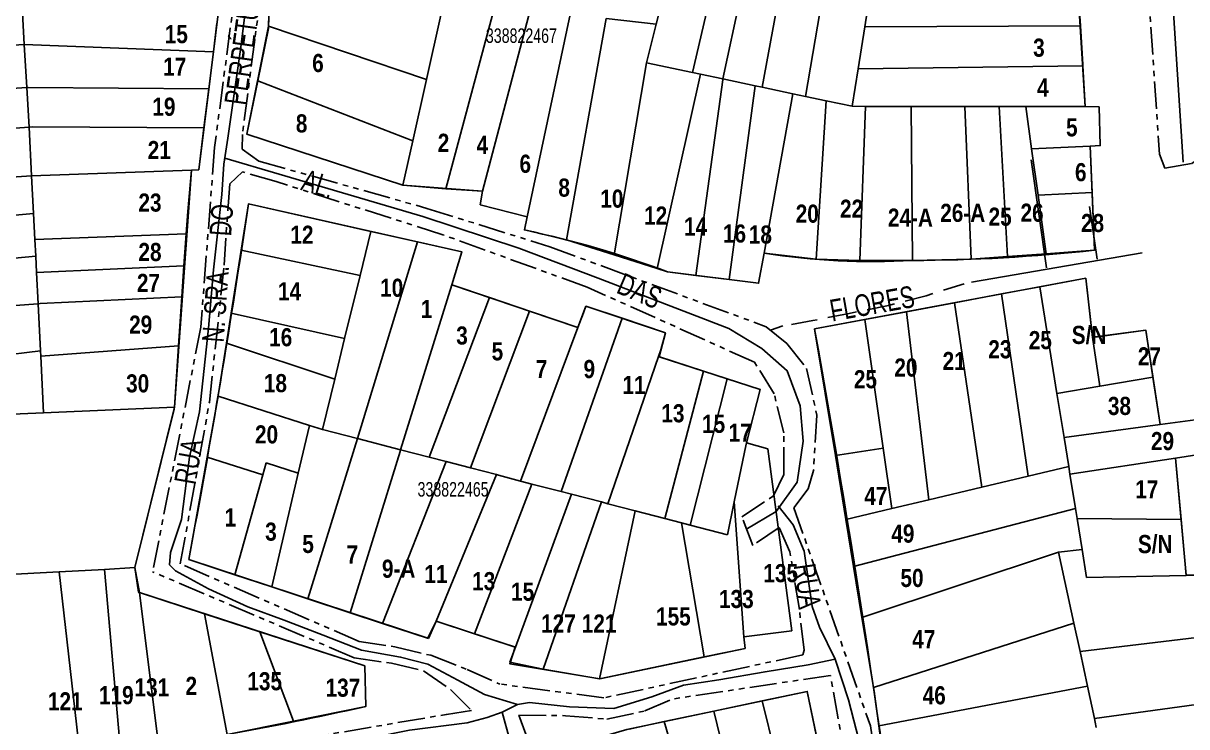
# Model space of a CAD drawing. Extents: x 204256 to 207861, y 4845615 to 4848347.
# Drawn here: x 205534.3 to 205694.7, y 4847068.6 to 4847165.6 of the extents above; entities that cross this region are included whole.
import ezdxf
from ezdxf.enums import TextEntityAlignment as Align

# ---------------------------------------------------------------- set-up
doc = ezdxf.new("R2010")
doc.units = 0
doc.header["$LTSCALE"] = 1.5
doc.header["$MEASUREMENT"] = 0
doc.linetypes.add('PHANTOMX2', pattern=[5, 2.5, -0.5, 0.5, -0.5, 0.5, -0.5])
doc.linetypes.add('TRACO_15', pattern=[3, 2, -1])
for name, color, linetype in [('CD-MALHA-LOTES', 40, 'CONTINUOUS'), ('CD_TXT_QUADRA', 7, 'CONTINUOUS'), ('RU-QUADRAS', 210, 'CONTINUOUS'), ('SV-CAMINHO-TRILHA', 20, 'CONTINUOUS'), ('SV-EIXO-RUA-N-PAV', 6, 'CONTINUOUS'), ('SV-ESTIVAS', 7, 'CONTINUOUS'), ('SV-RUA-NAO-PAV-S-GUIA-C-GUIA', 7, 'PHANTOMX2'), ('SV-TXT-RUA-N-PAV-S-GUIA-C-GUIA', 7, 'CONTINUOUS'), ('Th_NmrPort', 7, 'CONTINUOUS')]:
    doc.layers.add(name, color=color, linetype=linetype)
doc.styles.add('ARIAL', font='ARIAL.TTF')
doc.styles.get("Standard").update_dxf_attribs({"font": 'swisscbo.ttf'})

msp = doc.modelspace()

# ---------------------------------------------------------------- linework, layer by layer
at = {"layer": 'CD-MALHA-LOTES', "linetype": 'Continuous'}
for p, q in [((205621.57, 4847165.5), (205627.98, 4847190.76)), ((205632.32, 4847183.38), (205626.55, 4847158.82)), ((205630.76, 4847157.93), (205635.78, 4847181.33)), ((205646.47, 4847181.24), (205642.15, 4847155.52)), ((205636.17, 4847156.79), (205640.42, 4847180.1)), ((205568.39, 4847171.67), (205568.12, 4847165.21)), ((205651.37, 4847171.95), (205650.3, 4847165.11)), ((205680.04, 4847165.26), (205679.65, 4847171.22)), ((205534.45, 4847162.69), (205534.2, 4847167.05)), ((205589.88, 4847157.86), (205591.86, 4847166.72)), ((205592.58, 4847142.76), (205599.32, 4847167.96)), ((205604.17, 4847167.43), (205597.61, 4847142.47)), ((205609.68, 4847166.82), (205603.77, 4847138.9)), ((205560.52, 4847161.67), (205561.01, 4847165.61)), ((205568.11, 4847164.9), (205566.63, 4847157.68)), ((205568.12, 4847165.21), (205568.11, 4847164.9)), ((205568.12, 4847165.21), (205589.88, 4847157.86)), ((205614.68, 4847166.26), (205609.19, 4847135.74)), ((205614.68, 4847166.26), (205621.57, 4847165.5)), ((205621.57, 4847165.5), (205620.22, 4847160.15)), ((205650.3, 4847165.11), (205649.38, 4847159.32)), ((205650.3, 4847165.11), (205680.04, 4847165.26)), ((205680.38, 4847159.91), (205680.04, 4847165.26)), ((205507.41, 4847160.85), (205534.45, 4847162.69)), ((205534.45, 4847162.69), (205560.52, 4847161.67)), ((205534.45, 4847162.69), (205534.8, 4847156.74)), ((205559.89, 4847156.59), (205560.52, 4847161.67)), ((205615.77, 4847133.66), (205620.22, 4847160.15)), ((205620.22, 4847160.15), (205626.55, 4847158.82)), ((205627.65, 4847158.59), (205621.71, 4847131.79)), ((205626.55, 4847158.82), (205627.65, 4847158.59)), ((205627.65, 4847158.59), (205630.76, 4847157.93)), ((205648.57, 4847154.16), (205649.38, 4847159.32)), ((205649.38, 4847159.32), (205680.38, 4847159.75)), ((205680.38, 4847159.75), (205680.38, 4847159.91)), ((205680.38, 4847159.75), (205680.69, 4847154.12)), ((205566.63, 4847157.68), (205565.12, 4847150.32)), ((205566.63, 4847157.68), (205587.99, 4847149.41)), ((205587.99, 4847149.41), (205589.88, 4847157.86)), ((205630.74, 4847157.83), (205627.03, 4847130.85)), ((205630.76, 4847157.93), (205630.74, 4847157.83)), ((205635.22, 4847156.99), (205630.76, 4847157.93)), ((205631.62, 4847130.28), (205635.22, 4847156.99)), ((205635.22, 4847156.99), (205636.17, 4847156.79)), ((205507.96, 4847155.11), (205534.8, 4847156.74)), ((205534.8, 4847156.74), (205534.96, 4847156.75)), ((205535.11, 4847151.3), (205534.8, 4847156.74)), ((205534.96, 4847156.75), (205559.89, 4847156.59)), ((205559.21, 4847151.17), (205559.89, 4847156.59)), ((205636.17, 4847156.79), (205640.41, 4847155.89)), ((205640.41, 4847155.89), (205636.43, 4847133.9)), ((205642.15, 4847155.52), (205640.41, 4847155.89)), ((205644.97, 4847154.92), (205642.15, 4847155.52)), ((205644.97, 4847154.92), (205643.61, 4847133.06)), ((205644.97, 4847154.92), (205648.57, 4847154.16)), ((205650.39, 4847154.12), (205648.57, 4847154.16)), ((205649.65, 4847132.91), (205650.39, 4847154.12)), ((205656.72, 4847154.12), (205650.39, 4847154.12)), ((205656.87, 4847132.91), (205656.72, 4847154.12)), ((205656.72, 4847154.12), (205664.11, 4847154.12)), ((205664.11, 4847154.12), (205664.97, 4847133.07)), ((205668.82, 4847154.12), (205664.11, 4847154.12)), ((205670, 4847133.44), (205668.82, 4847154.12)), ((205672.51, 4847154.12), (205668.82, 4847154.12)), ((205672.51, 4847154.12), (205673.31, 4847148.29)), ((205680.69, 4847154.12), (205672.51, 4847154.12)), ((205682.61, 4847154.08), (205680.69, 4847154.12)), ((205682.77, 4847148.75), (205682.61, 4847154.08)), ((205511.07, 4847149.47), (205535.11, 4847151.3)), ((205535.11, 4847151.3), (205535.62, 4847151.34)), ((205535.11, 4847151.3), (205535.45, 4847144.56)), ((205535.62, 4847151.34), (205559.21, 4847151.17)), ((205558.49, 4847145.4), (205559.21, 4847151.17)), ((205565.12, 4847150.32), (205586.61, 4847143.27)), ((205586.61, 4847143.27), (205587.99, 4847149.41)), ((205681.39, 4847148.68), (205673.31, 4847148.29)), ((205673.31, 4847148.29), (205674.2, 4847141.89)), ((205681.39, 4847148.68), (205682.77, 4847148.75)), ((205681.65, 4847142.27), (205681.39, 4847148.68)), ((205511.52, 4847143.08), (205535.45, 4847144.56)), ((205557.48, 4847145.35), (205535.45, 4847144.56)), ((205535.71, 4847139.4), (205535.45, 4847144.56)), ((205556.97, 4847139.65), (205557.48, 4847145.35)), ((205557.48, 4847145.35), (205558.49, 4847145.4)), ((205592.58, 4847142.76), (205586.61, 4847143.27)), ((205597.61, 4847142.47), (205592.58, 4847142.76)), ((205597.61, 4847142.47), (205597.31, 4847140.59)), ((205674.2, 4847141.89), (205681.65, 4847142.27)), ((205674.2, 4847141.89), (205675.31, 4847133.83)), ((205681.98, 4847134.32), (205681.65, 4847142.27)), ((205511.94, 4847137.21), (205535.71, 4847139.4)), ((205535.71, 4847139.4), (205535.9, 4847135.79)), ((205556.76, 4847136.56), (205556.97, 4847139.65)), ((205565.34, 4847140.7), (205564.33, 4847134.31)), ((205582.22, 4847136.91), (205565.34, 4847140.7)), ((205597.31, 4847140.59), (205603.77, 4847138.9)), ((205603.77, 4847138.9), (205603.39, 4847137.11)), ((205535.9, 4847135.79), (205556.76, 4847136.56)), ((205556.46, 4847132.17), (205556.76, 4847136.56)), ((205580.73, 4847130.81), (205582.22, 4847136.91)), ((205582.22, 4847136.91), (205588.64, 4847135.46)), ((205603.39, 4847137.11), (205609.19, 4847135.74)), ((205536.02, 4847133.48), (205535.9, 4847135.79)), ((205588.64, 4847135.46), (205580.38, 4847108.34)), ((205594.78, 4847134.08), (205588.64, 4847135.46)), ((205609.19, 4847135.74), (205615.77, 4847133.66)), ((205512.35, 4847131.4), (205536.02, 4847133.48)), ((205536.02, 4847133.48), (205536.13, 4847131.23)), ((205564.33, 4847134.31), (205562.96, 4847125.64)), ((205564.33, 4847134.31), (205580.73, 4847130.81)), ((205593.39, 4847129.56), (205594.78, 4847134.08)), ((205621.71, 4847131.79), (205615.77, 4847133.66)), ((205636.43, 4847133.9), (205635.68, 4847129.77)), ((205636.43, 4847133.9), (205643.61, 4847133.06)), ((205643.61, 4847133.06), (205649.65, 4847132.91)), ((205649.65, 4847132.91), (205656.87, 4847132.91)), ((205664.97, 4847133.07), (205656.87, 4847132.91)), ((205664.97, 4847133.07), (205670, 4847133.44)), ((205670, 4847133.44), (205675.31, 4847133.83)), ((205675.31, 4847133.83), (205681.98, 4847134.32)), ((205536.13, 4847131.23), (205556.46, 4847132.17)), ((205536.13, 4847131.23), (205536.35, 4847126.93)), ((205556.17, 4847127.91), (205556.46, 4847132.17)), ((205621.71, 4847131.79), (205623.12, 4847131.34)), ((205623.12, 4847131.34), (205627.03, 4847130.85)), ((205578.6, 4847122.13), (205580.73, 4847130.81)), ((205586.32, 4847106.8), (205593.39, 4847129.56)), ((205598.56, 4847127.8), (205593.39, 4847129.56)), ((205627.03, 4847130.85), (205631.62, 4847130.28)), ((205635.68, 4847129.77), (205631.62, 4847130.28)), ((205680.77, 4847130.45), (205674.45, 4847129.27)), ((205681.72, 4847122.32), (205680.77, 4847130.45)), ((205669.14, 4847128.28), (205662.69, 4847127.07)), ((205674.45, 4847129.27), (205669.14, 4847128.28)), ((205672.85, 4847103.17), (205669.14, 4847128.28)), ((205674.45, 4847129.27), (205676.81, 4847114.55)), ((205536.35, 4847126.93), (205519.2, 4847125.64)), ((205536.64, 4847126.95), (205536.35, 4847126.93)), ((205536.68, 4847120.44), (205536.35, 4847126.93)), ((205556.17, 4847127.91), (205536.64, 4847126.95)), ((205555.71, 4847121.12), (205556.17, 4847127.91)), ((205590.26, 4847105.78), (205598.56, 4847127.8)), ((205598.56, 4847127.8), (205604.11, 4847125.92)), ((205611.86, 4847126.6), (205611.53, 4847125.66)), ((205616.86, 4847124.93), (205611.86, 4847126.6)), ((205662.69, 4847127.07), (205656.05, 4847125.83)), ((205666.47, 4847101.65), (205662.69, 4847127.07)), ((205562.96, 4847125.64), (205562.31, 4847121.52)), ((205562.96, 4847125.64), (205578.6, 4847122.13)), ((205604.11, 4847125.92), (205595.97, 4847104.29)), ((205610.77, 4847123.65), (205604.11, 4847125.92)), ((205616.86, 4847124.93), (205608.46, 4847101.04)), ((205611.53, 4847125.66), (205610.77, 4847123.65)), ((205622.83, 4847122.94), (205616.86, 4847124.93)), ((205650.3, 4847124.75), (205643.4, 4847123.46)), ((205656.05, 4847125.83), (205650.3, 4847124.75)), ((205652.85, 4847107.02), (205650.3, 4847124.75)), ((205656.05, 4847125.83), (205659.15, 4847099.91)), ((205602.85, 4847102.48), (205610.77, 4847123.65)), ((205643.4, 4847123.46), (205646.26, 4847106)), ((205689.06, 4847123.28), (205681.72, 4847122.32)), ((205690.02, 4847116.81), (205689.06, 4847123.28)), ((205577.24, 4847116.54), (205578.6, 4847122.13)), ((205622.21, 4847120.6), (205622.83, 4847122.94)), ((205681.72, 4847122.32), (205682.7, 4847115.56)), ((205513.32, 4847117.58), (205536.68, 4847120.44)), ((205536.68, 4847120.44), (205536.72, 4847119.73)), ((205536.72, 4847119.73), (205555.71, 4847121.12)), ((205555.13, 4847112.69), (205555.71, 4847121.12)), ((205562.31, 4847121.52), (205561.17, 4847114.29)), ((205562.31, 4847121.52), (205577.24, 4847116.54)), ((205621.88, 4847119.65), (205622.21, 4847120.6)), ((205537.11, 4847111.91), (205536.72, 4847119.73)), ((205621.88, 4847119.65), (205614.91, 4847099.37)), ((205628.07, 4847117.65), (205621.88, 4847119.65)), ((205628.07, 4847117.65), (205622.75, 4847097.33)), ((205631.34, 4847116.59), (205628.07, 4847117.65)), ((205682.7, 4847115.56), (205690.02, 4847116.81)), ((205691.05, 4847110.27), (205690.02, 4847116.81)), ((205575.54, 4847109.6), (205577.24, 4847116.54)), ((205626.26, 4847096.42), (205631.34, 4847116.59)), ((205635.9, 4847115.11), (205631.34, 4847116.59)), ((205676.81, 4847114.55), (205682.7, 4847115.56)), ((205561.15, 4847114.19), (205559.64, 4847105.76)), ((205561.17, 4847114.29), (205561.15, 4847114.19)), ((205561.15, 4847114.19), (205573.74, 4847110.15)), ((205633.99, 4847107.74), (205635.9, 4847115.11)), ((205676.81, 4847114.55), (205677.78, 4847108.48)), ((205513.79, 4847110.89), (205537.11, 4847111.91)), ((205537.11, 4847111.91), (205555.13, 4847112.69)), ((205549.68, 4847090.57), (205555.11, 4847112.39)), ((205555.11, 4847112.39), (205555.13, 4847112.69)), ((205691.05, 4847110.27), (205695.86, 4847110.92)), ((205572.21, 4847103.58), (205573.74, 4847110.15)), ((205575.54, 4847109.6), (205573.74, 4847110.15)), ((205580.38, 4847108.34), (205575.54, 4847109.6)), ((205677.78, 4847108.48), (205691.05, 4847110.27)), ((205573.52, 4847086.27), (205580.38, 4847108.34)), ((205580.38, 4847108.34), (205586.32, 4847106.8)), ((205633.96, 4847107.59), (205632.31, 4847099.64)), ((205633.99, 4847107.74), (205633.96, 4847107.59)), ((205636.94, 4847106.92), (205633.99, 4847107.74)), ((205678.42, 4847104.49), (205677.78, 4847108.48)), ((205559.64, 4847105.76), (205557.12, 4847091.67)), ((205559.64, 4847105.76), (205567.31, 4847103.35)), ((205579.39, 4847084.33), (205586.25, 4847106.58)), ((205586.25, 4847106.58), (205586.32, 4847106.8)), ((205586.32, 4847106.8), (205590.26, 4847105.78)), ((205592.59, 4847105.17), (205590.26, 4847105.78)), ((205640.25, 4847081.85), (205636.94, 4847106.92)), ((205646.26, 4847106), (205652.85, 4847107.02)), ((205646.26, 4847106), (205647.71, 4847097.19)), ((205654.05, 4847098.7), (205652.85, 4847107.02)), ((205693.14, 4847105.64), (205678.59, 4847103.42)), ((205696.1, 4847106.1), (205693.14, 4847105.64)), ((205693.92, 4847097.19), (205693.14, 4847105.64)), ((205567.31, 4847103.35), (205567.78, 4847105.01)), ((205567.78, 4847105.01), (205572.21, 4847103.58)), ((205592.59, 4847105.17), (205583.82, 4847082.87)), ((205595.97, 4847104.29), (205592.59, 4847105.17)), ((205599.52, 4847103.37), (205595.97, 4847104.29)), ((205672.85, 4847103.17), (205678.42, 4847104.49)), ((205678.59, 4847103.42), (205678.42, 4847104.49)), ((205563.46, 4847089.58), (205567.31, 4847103.35)), ((205568.57, 4847087.9), (205572.21, 4847103.58)), ((205591.22, 4847083.18), (205599.52, 4847103.37)), ((205599.52, 4847103.37), (205599.82, 4847103.29)), ((205599.82, 4847103.29), (205602.85, 4847102.48)), ((205602.85, 4847102.48), (205604.42, 4847102.06)), ((205666.47, 4847101.65), (205672.85, 4847103.17)), ((205678.59, 4847103.42), (205679.35, 4847098.7)), ((205604.42, 4847102.06), (205596.52, 4847081.42)), ((205604.42, 4847102.06), (205608.46, 4847101.04)), ((205608.46, 4847101.04), (205609.86, 4847100.68)), ((205659.15, 4847099.91), (205666.47, 4847101.65)), ((205609.86, 4847100.68), (205602.16, 4847079.57)), ((205605.97, 4847076.54), (205614, 4847099.61)), ((205614, 4847099.61), (205609.86, 4847100.68)), ((205614, 4847099.61), (205614.91, 4847099.37)), ((205614.91, 4847099.37), (205618.67, 4847098.39)), ((205632.31, 4847099.64), (205631.37, 4847095.09)), ((205632.31, 4847099.64), (205633.65, 4847081)), ((205654.05, 4847098.7), (205659.15, 4847099.91)), ((205618.67, 4847098.39), (205613.75, 4847075.24)), ((205622.75, 4847097.33), (205618.67, 4847098.39)), ((205647.71, 4847097.19), (205654.05, 4847098.7)), ((205679.35, 4847098.7), (205648.77, 4847090.73)), ((205679.35, 4847098.7), (205679.57, 4847097.34)), ((205625.05, 4847096.73), (205622.75, 4847097.33)), ((205625.05, 4847096.73), (205628.17, 4847078.24)), ((205625.05, 4847096.73), (205626.26, 4847096.42)), ((205626.26, 4847096.42), (205631.37, 4847095.09)), ((205648.77, 4847090.73), (205647.71, 4847097.19)), ((205693.92, 4847097.19), (205679.57, 4847097.34)), ((205679.57, 4847097.34), (205680.26, 4847093.05)), ((205694.64, 4847089.47), (205693.92, 4847097.19)), ((205676.87, 4847092.65), (205677.04, 4847092.67)), ((205677.04, 4847092.67), (205680.26, 4847093.05)), ((205679.15, 4847082.9), (205677.04, 4847092.67)), ((205680.26, 4847093.05), (205680.88, 4847089.17)), ((205557.12, 4847091.67), (205563.46, 4847089.58)), ((205649.92, 4847083.68), (205676.87, 4847092.65)), ((205531.44, 4847089.58), (205539.24, 4847089.98)), ((205545.5, 4847090.3), (205539.24, 4847089.98)), ((205542.13, 4847064.52), (205539.24, 4847089.98)), ((205545.5, 4847090.3), (205549.68, 4847090.57)), ((205547.71, 4847065.35), (205545.5, 4847090.3)), ((205550.31, 4847087.11), (205549.68, 4847090.57)), ((205563.46, 4847089.58), (205568.57, 4847087.9)), ((205648.77, 4847090.73), (205649.92, 4847083.68)), ((205680.88, 4847089.17), (205694.64, 4847089.47)), ((205694.64, 4847089.47), (205704.39, 4847089.66)), ((205568.57, 4847087.9), (205573.52, 4847086.27)), ((205550.31, 4847087.11), (205552.95, 4847066.13)), ((205559.28, 4847084.2), (205550.31, 4847087.11)), ((205573.52, 4847086.27), (205579.39, 4847084.33)), ((205566.9, 4847081.72), (205559.28, 4847084.2)), ((205562.4, 4847067.55), (205559.28, 4847084.2)), ((205583.82, 4847082.87), (205579.39, 4847084.33)), ((205590.15, 4847080.79), (205591.22, 4847083.18)), ((205596.52, 4847081.42), (205591.22, 4847083.18)), ((205649.92, 4847083.68), (205651.5, 4847074.02)), ((205571.55, 4847069.4), (205566.9, 4847081.72)), ((205581.37, 4847077.01), (205566.9, 4847081.72)), ((205583.82, 4847082.87), (205590.15, 4847080.79)), ((205633.65, 4847081), (205640.25, 4847081.85)), ((205651.5, 4847074.02), (205679.15, 4847082.9)), ((205679.99, 4847078.99), (205679.15, 4847082.9)), ((205701.27, 4847081.52), (205679.99, 4847078.99)), ((205602.16, 4847079.57), (205596.52, 4847081.42)), ((205633.81, 4847079.42), (205633.65, 4847081)), ((205602.16, 4847079.57), (205601.4, 4847077.5)), ((205613.75, 4847075.24), (205628.17, 4847078.24)), ((205628.17, 4847078.24), (205633.81, 4847079.42)), ((205681.01, 4847074.21), (205679.99, 4847078.99)), ((205581.54, 4847071.42), (205581.37, 4847077.01)), ((205601.4, 4847077.5), (205605.97, 4847076.54)), ((205613.75, 4847075.24), (205605.97, 4847076.54)), ((205642.38, 4847073.48), (205636.18, 4847072.17)), ((205646.77, 4847052.29), (205642.38, 4847073.48)), ((205651.5, 4847074.02), (205651.59, 4847073.5)), ((205651.59, 4847073.5), (205652.23, 4847068.75)), ((205652.23, 4847068.75), (205681.01, 4847074.21)), ((205681.97, 4847069.73), (205681.01, 4847074.21)), ((205636.18, 4847072.17), (205629.48, 4847070.76)), ((205641.39, 4847050.8), (205636.18, 4847072.17)), ((205681.97, 4847069.73), (205702.99, 4847072.62)), ((205571.55, 4847069.4), (205581.54, 4847071.42)), ((205629.48, 4847070.76), (205622.67, 4847069.32)), ((205634.96, 4847049.01), (205629.48, 4847070.76)), ((205562.4, 4847067.55), (205571.55, 4847069.4)), ((205622.67, 4847069.32), (205617.81, 4847068.3)), ((205629, 4847047.36), (205622.67, 4847069.32)), ((205652.23, 4847068.75), (205653.13, 4847062.1)), ((205682.07, 4847069.25), (205681.97, 4847069.73)), ((205682.2, 4847068.51), (205682.07, 4847069.25))]:
    msp.add_line(p, q, dxfattribs=at)
at = {"layer": 'RU-QUADRAS', "color": 6, "linetype": 'Continuous'}
for points in [[(205678.25, 4847193.02), (205680.69, 4847154.12), (205682.61, 4847154.08), (205682.77, 4847148.75), (205681.39, 4847148.68), (205681.98, 4847134.32, -0.026808), (205656.87, 4847132.91, -0.052624), (205636.43, 4847133.9), (205635.68, 4847129.77), (205623.12, 4847131.34, 0.037309), (205603.39, 4847137.11), (205603.77, 4847138.9), (205597.31, 4847140.59), (205597.62, 4847142.47), (205586.61, 4847143.27), (205565.12, 4847150.32), (205568.12, 4847165.21), (205568.42, 4847176.19)], [(205562.38, 4847176.56), (205558.49, 4847145.4), (205557.48, 4847145.35), (205555.13, 4847112.69), (205549.68, 4847090.55), (205550.19, 4847087.16), (205581.37, 4847077.01), (205581.54, 4847071.42, -0.025482), (205542.13, 4847064.52), (205533.7, 4847063.63), (205517.15, 4847063.46), (205511.07, 4847149.47), (205508.51, 4847149.3), (205506.83, 4847166.99)], [(205737.32, 4847024.18), (205694.1, 4847014.78), (205693.31, 4847017.36), (205666.57, 4847007.82), (205657.52, 4847029.6, 0.013873), (205643.4, 4847123.46), (205680.77, 4847130.45), (205681.72, 4847122.27), (205689.06, 4847123.28), (205691.05, 4847110.29), (205695.86, 4847110.92)]]:
    msp.add_lwpolyline(points, format="xyb", dxfattribs=at)
msp.add_lwpolyline([(205557.12, 4847091.67, 0.010161), (205565.34, 4847140.7), (205594.78, 4847134.08), (205593.39, 4847129.56), (205610.77, 4847123.65), (205611.86, 4847126.6), (205622.83, 4847122.94), (205621.96, 4847119.63), (205635.9, 4847115.11), (205633.99, 4847107.74), (205636.94, 4847106.92), (205640.25, 4847081.85), (205633.65, 4847081), (205633.81, 4847079.42), (205613.77, 4847075.24), (205601.37, 4847077.31), (205602.1, 4847079.59), (205591.22, 4847083.18), (205590.08, 4847080.81)], format="xyb", close=True, dxfattribs=at)
msp.add_lwpolyline([(205696.1, 4847106.1), (205693.14, 4847105.64), (205694.64, 4847089.49), (205704.39, 4847089.66)], dxfattribs=at)
msp.add_lwpolyline([(205609.78, 4847065.99), (205617.51, 4847068.21), (205642.38, 4847073.48), (205650.96, 4847032.06), (205645.22, 4847031.18), (205619.88, 4847021.7)], close=True, dxfattribs=at)
at = {"layer": 'SV-CAMINHO-TRILHA', "linetype": 'TRACO_15'}
msp.add_lwpolyline([(205664, 4847129.7), (205658.77, 4847128.03), (205653.59, 4847126.71), (205648.18, 4847125.61), (205643.17, 4847124.62), (205639.03, 4847123.87), (205637.3, 4847123.31)], dxfattribs=at)
at = {"layer": 'SV-EIXO-RUA-N-PAV'}
for points in [[(205694.2, 4847146.44), (205692, 4847180.62), (205689.65, 4847221.95), (205687.77, 4847248.69), (205684.16, 4847286.41), (205683.85, 4847300.05), (205681.39, 4847323.25)], [(205566.23, 4847177.84), (205564.29, 4847162.32), (205562.49, 4847149.78), (205561.94, 4847146.18), (205561.66, 4847142.02), (205560.55, 4847131.63), (205559.86, 4847123.59), (205558.61, 4847112.02), (205557.22, 4847105.78), (205556.12, 4847097.19), (205554.59, 4847092.62), (205554.45, 4847090.96), (205555.28, 4847090.12), (205559.86, 4847087.63), (205565.26, 4847085.14), (205570.25, 4847083.33), (205575.65, 4847081.26), (205580.92, 4847079.18), (205586.32, 4847078.21), (205590.07, 4847077.24), (205594.22, 4847075.02), (205597.88, 4847073.06), (205602.44, 4847071.67)], [(205633.92, 4847095.81), (205638.08, 4847098.3), (205640.99, 4847102.32), (205641.82, 4847108), (205641.41, 4847112.85), (205639.6, 4847117.7), (205636.14, 4847120.75), (205631.57, 4847123.52), (205613.55, 4847130.45), (205602.61, 4847134.61), (205589.37, 4847138.97), (205569.56, 4847144.79), (205562.07, 4847147.01)], [(205656.23, 4847026.94), (205654.57, 4847033.59), (205653.05, 4847044.81), (205651.11, 4847059.09), (205649.86, 4847065.39), (205648.06, 4847072.32), (205646.24, 4847077.91), (205644.09, 4847082.33), (205643.07, 4847085.21), (205641.96, 4847092.83), (205640.44, 4847096.43), (205638.36, 4847099.06)], [(205646.24, 4847077.91), (205642.51, 4847077.17), (205636.56, 4847076.2), (205630.18, 4847075.09), (205625.31, 4847074.35), (205620.94, 4847072.72), (205615.7, 4847071.15), (205609.62, 4847071.34), (205604.1, 4847071.95), (205602.44, 4847071.67), (205600.31, 4847070.62), (205598.27, 4847069.87), (205595.51, 4847069.16), (205587.57, 4847068.16), (205577.32, 4847066.08), (205570.94, 4847065.11), (205561.24, 4847063.03), (205554.31, 4847062.48), (205544.48, 4847060.96), (205536.66, 4847060.05), (205530.51, 4847058.85)], [(205600.31, 4847070.62), (205601.36, 4847066.78), (205603.58, 4847061.16), (205605.65, 4847056.31), (205607.46, 4847052.16), (205609.4, 4847046.89), (205611.2, 4847041.76), (205613.97, 4847030.68), (205615.91, 4847022.78), (205616.97, 4847020.1), (205618.27, 4847016.83), (205618.96, 4847015.09), (205621.13, 4847009.62), (205623.26, 4847004.2), (205625.75, 4846995.63), (205629.07, 4846990.73), (205630.69, 4846987.14), (205632.36, 4846981.08), (205634.23, 4846974.13), (205635.2, 4846968.27), (205635.6, 4846964.96), (205636.17, 4846962.83), (205637.25, 4846959.82), (205639.04, 4846956.3)]]:
    msp.add_lwpolyline(points, dxfattribs=at)
at = {"layer": 'SV-ESTIVAS'}
for points in [[(205675.37, 4847131.89), (205673.26, 4847146.77)], [(205682.37, 4847133.06), (205681.28, 4847140.34)], [(205688.56, 4847133.97), (205665.04, 4847129.93)]]:
    msp.add_lwpolyline(points, dxfattribs=at)
at = {"layer": 'SV-RUA-NAO-PAV-S-GUIA-C-GUIA'}
for p, q in [((205555.95, 4847091.07), (205559.97, 4847113.37)), ((205640.54, 4847098.8), (205651.09, 4847068.72)), ((205580.59, 4847080.38), (205555.95, 4847091.07)), ((205579.94, 4847078.13), (205552.13, 4847089.98)), ((205641.76, 4847078.51), (205614.34, 4847072.6)), ((205645.58, 4847075.69), (205623.84, 4847072.44)), ((205653.16, 4847032.76), (205645.58, 4847075.69)), ((205614.34, 4847072.6), (205600, 4847074.5)), ((205556.38, 4847064.18), (205592.67, 4847070.31)), ((205602.63, 4847070.23), (205612.95, 4847041.43)), ((205651.09, 4847068.72), (205657.04, 4847028.01))]:
    msp.add_line(p, q, dxfattribs=at)
for points in [[(205677.88, 4847320.15), (205679.81, 4847299.29), (205684.31, 4847247.37), (205690.92, 4847147.56), (205691.67, 4847145.62), (205695.38, 4847146.27), (205697.96, 4847148.12), (205695.78, 4847181.15), (205692.72, 4847221.76), (205691.54, 4847248.96), (205688.05, 4847285.87), (205684.56, 4847316.71), (205685.02, 4847316.72)], [(205573.01, 4847206.95), (205571.99, 4847202.82), (205568.19, 4847177.9), (205566.22, 4847163.36), (205564.53, 4847150.28), (205564.5, 4847148.23), (205566.8, 4847146.59), (205589.96, 4847140.09), (205606.89, 4847134.79), (205636.74, 4847123.76)], [(205568.05, 4847206.11), (205564.8, 4847179.85), (205560.68, 4847148.48), (205558.78, 4847123.69), (205552.13, 4847089.98)], [(205638.5, 4847096.08), (205634.9, 4847093.62), (205633.35, 4847097.57), (205637.75, 4847100.44), (205639.13, 4847103.41), (205639.13, 4847109.13), (205637.82, 4847114.53), (205635.1, 4847118.88), (205612.06, 4847129.22), (205592.16, 4847136.44), (205569.18, 4847143.78), (205564.51, 4847145.11), (205562.76, 4847143.47), (205561.95, 4847131.85), (205559.97, 4847113.37)], [(205636.74, 4847123.76), (205639.56, 4847121.47), (205642.3, 4847118.02), (205643.69, 4847111.57), (205643.26, 4847103.94), (205642.5, 4847101.41), (205640.54, 4847098.8)], [(205641.76, 4847078.51), (205641.94, 4847079.15), (205641.29, 4847084.79), (205640, 4847092.74), (205638.5, 4847096.08)], [(205580.59, 4847080.38), (205585.53, 4847079.64), (205590.47, 4847078.46), (205595.48, 4847076.51), (205600, 4847074.5)], [(205579.94, 4847078.13), (205585.09, 4847077.36), (205589.5, 4847076.3), (205593.25, 4847073.71), (205596.1, 4847070.86), (205592.67, 4847070.31)], [(205602.63, 4847070.23), (205609.04, 4847070.14), (205614.76, 4847069.66), (205620, 4847070.8), (205623.84, 4847072.44)]]:
    msp.add_lwpolyline(points, dxfattribs=at)

# ---------------------------------------------------------------- texts
at = {"layer": 'CD_TXT_QUADRA', "linetype": 'Continuous', "style": 'ARIAL', "width": 0.7}
for s, p in [('338822467', (205598.08, 4847162.9)), ('338822465', (205588.66, 4847100.35))]:
    msp.add_text(s, height=2, dxfattribs=at).set_placement(p)
at = {"layer": 'SV-TXT-RUA-N-PAV-S-GUIA-C-GUIA', "style": 'ARIAL', "width": 0.7}
for s, rotation, p in [('PERPÉTUO            SOCORRO', 82, (205564.98, 4847154.21)), ('AL.', 343, (205572.43, 4847142.66)), ('N. SRA.     DO', 86, (205561.93, 4847121.55)), ('DAS', 337, (205615.91, 4847128.5)), ('FLORES', 10, (205645.8, 4847124.48)), ('RUA', 80, (205558.04, 4847101.88)), ('RUA', 278, (205640.5, 4847090.87))]:
    msp.add_text(s, height=3, rotation=rotation, dxfattribs=at).set_placement(p)
at = {"layer": 'Th_NmrPort', "color": 1}
for s, p in [('15', (205553.81, 4847164.11)), ('3', (205673.52, 4847162.25)), ('17', (205553.59, 4847159.63)), ('6', (205574.13, 4847160.13)), ('4', (205674.07, 4847156.75)), ('19', (205552.1, 4847154.1)), ('8', (205571.88, 4847151.8)), ('5', (205678.06, 4847151.26)), ('2', (205591.44, 4847149.13)), ('21', (205551.46, 4847148.13)), ('4', (205596.8, 4847148.85)), ('6', (205602.71, 4847146.24)), ('6', (205679.29, 4847145.08)), ('8', (205608.07, 4847142.95)), ('10', (205613.85, 4847141.43)), ('23', (205550.18, 4847140.89)), ('22', (205646.9, 4847140.04)), ('12', (205619.89, 4847139.1)), ('20', (205640.79, 4847139.36)), ('24-A', (205653.5, 4847138.81)), ('26-A', (205660.71, 4847139.47)), ('25', (205667.38, 4847138.94)), ('26', (205671.78, 4847139.49)), ('28', (205680.12, 4847138.07)), ('12', (205571.13, 4847136.45)), ('14', (205625.39, 4847137.59)), ('16', (205630.76, 4847136.62)), ('18', (205634.33, 4847136.48)), ('28', (205550.18, 4847134.07)), ('27', (205549.97, 4847129.81)), ('14', (205569.42, 4847128.66)), ('10', (205583.5, 4847129.14)), ('1', (205589.11, 4847126.21)), ('29', (205548.9, 4847124.06)), ('16', (205568.2, 4847122.32)), ('3', (205593.99, 4847122.56)), ('25', (205672.92, 4847121.92)), ('S/N', (205678.85, 4847122.64)), ('5', (205598.87, 4847120.37)), ('23', (205667.34, 4847120.66)), ('21', (205661.04, 4847119.04)), ('27', (205687.96, 4847119.68)), ('7', (205604.96, 4847117.93)), ('9', (205611.54, 4847117.93)), ('20', (205654.39, 4847118.14)), ('30', (205548.48, 4847115.96)), ('18', (205567.47, 4847115.99)), ('11', (205616.91, 4847115.74)), ('25', (205648.81, 4847116.53)), ('38', (205683.83, 4847112.85)), ('13', (205622.27, 4847111.84)), ('15', (205627.88, 4847110.38)), ('17', (205631.54, 4847109.16)), ('20', (205566.25, 4847108.92)), ('29', (205689.76, 4847108)), ('17', (205687.6, 4847101.35)), ('47', (205650.25, 4847100.44)), ('1', (205562.05, 4847097.47)), ('3', (205567.65, 4847095.52)), ('49', (205653.97, 4847095.24)), ('5', (205572.77, 4847093.82)), ('S/N', (205687.96, 4847093.8)), ('7', (205578.87, 4847092.36)), ('9-A', (205583.75, 4847090.4)), ('135', (205636.33, 4847089.79)), ('11', (205589.6, 4847089.67)), ('13', (205596.18, 4847088.69)), ('50', (205655.23, 4847089.13)), ('15', (205601.55, 4847087.23)), ('133', (205630.22, 4847086.23)), ('155', (205621.54, 4847083.82)), ('127', (205605.69, 4847082.84)), ('121', (205611.3, 4847082.84)), ('47', (205656.85, 4847080.68)), ('131', (205549.64, 4847074.04)), ('2', (205556.67, 4847074.25)), ('135', (205565.2, 4847074.89)), ('137', (205575.98, 4847074)), ('119', (205544.74, 4847072.97)), ('46', (205658.29, 4847072.95)), ('121', (205537.7, 4847072.12))]:
    msp.add_text(s, height=2.5, dxfattribs=at).set_placement(p, align=Align.MIDDLE_LEFT)

doc.saveas('drawing.dxf')
